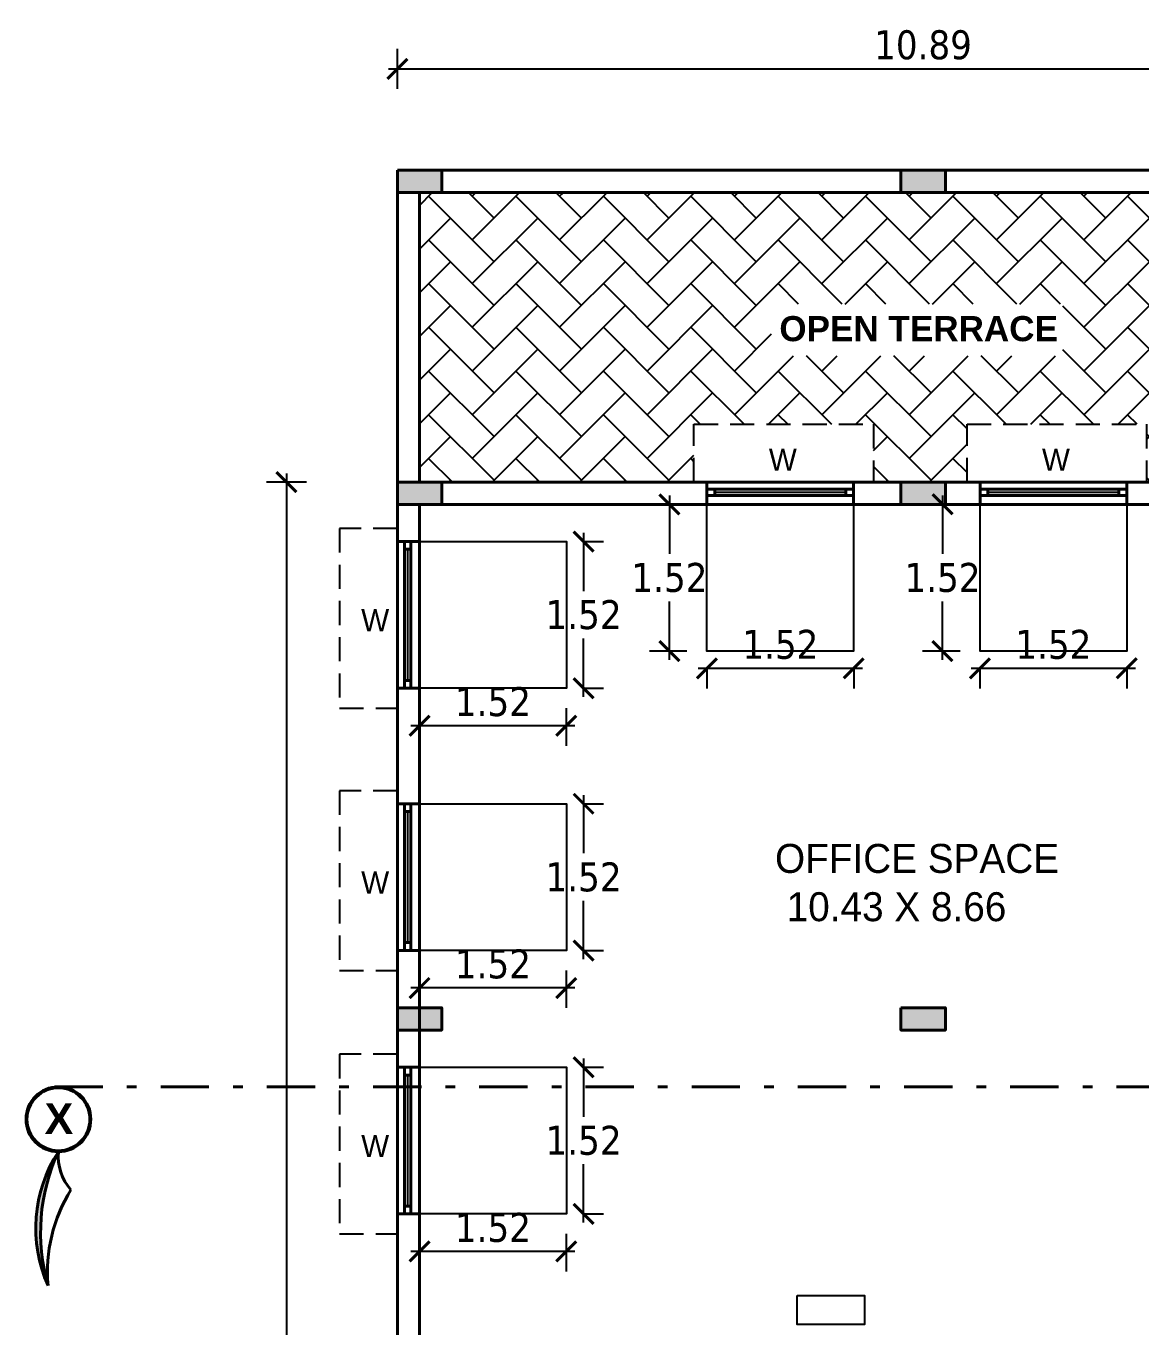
# Model space of a CAD drawing. Header units: metres. Extents: x 2770 to 3790, y -2264 to -643.
# Drawn here: x 3738.86 to 3750.41, y -2250.37 to -2236.9 of the extents above; entities that cross this region are included whole.
import ezdxf

# ---------------------------------------------------------------- set-up
doc = ezdxf.new("R2010")
doc.units = ezdxf.units.M
doc.header["$MEASUREMENT"] = 0
doc.header["$PDMODE"] = 2
doc.linetypes.add('( Hidden )', pattern=[0.375, 0.25, -0.125])
doc.linetypes.add('DASHDOT', pattern=[1, 0.5, -0.25, 0, -0.25])
for name, color, linetype in [('BLK_1_FLR_1_BLT_UP_AREA', 18, 'Continuous'), ('BLK_1_FLR_1_CARPET_AREA', 18, 'Continuous'), ('BLK_1_FLR_1_DRINKING_WATER', 7, 'Continuous'), ('BLK_1_FLR_1_REGULAR_ROOM_1', 2, 'Continuous'), ('BLK_1_FLR_1_ROOM_1_LIGHT_VENTILATION_1', 2, 'Continuous')]:
    doc.layers.add(name, color=color, linetype=linetype)
doc.styles.add('CEN-GOT', font='arialbd.ttf')
doc.styles.add('STYLE1', font='tahoma.ttf', dxfattribs={"height": 0.4})
doc.styles.add('STYLE2', font='tahoma.ttf', dxfattribs={"height": 0.3})
doc.dimstyles.new('STY', dxfattribs={"dimscale": 0.9, "dimtxt": 0.23, "dimasz": 0.18, "dimexe": 0.15, "dimexo": 0.6, "dimgap": 0.1, "dimtad": 1, "dimtih": 1, "dimtoh": 1, "dimzin": 0, "dimdsep": 46, "dimtxsty": 'STYLE1', "dimblk": 'CLOSEDBLANK', "dimcen": 0.09375, "dimdle": 0.1, "dimse1": 1, "dimse2": 1, "dimadec": 0, "dimazin": 0, "dimtfac": 1, "dimtmove": 2, "dimatfit": 2, "dimfxl": 0, "dimtolj": 1, "dimtzin": 0, "dimarcsym": 0})

# ---------------------------------------------------------------- blocks, each defined once
blk = doc.blocks.new('_ArchTick')
at = {"color": 0, "lineweight": 0, "const_width": 0.15}
blk.add_lwpolyline([(-0.5, -0.5), (0.5, 0.5)], dxfattribs=at)
blk = doc.blocks.new('*D352')
at = {"color": 0, "lineweight": -2}
for p, q in [((3741.556, -2241.531), (3741.556, -2250.52)), ((3741.763, -2241.621), (3741.349, -2241.621)), ((3741.556, -2260.001), (3741.556, -2251.013)), ((3741.763, -2259.911), (3741.349, -2259.911))]:
    blk.add_line(p, q, dxfattribs=at)
at = {"layer": 'Defpoints', "color": 0, "linetype": 'ByBlock', "lineweight": -3}
for p in [(3745.009, -2241.621), (3741.556, -2259.911), (3745.009, -2259.911)]:
    blk.add_point(p, dxfattribs=at)
at = {"color": 0, "linetype": 'ByBlock', "lineweight": -2, "xscale": 0.207, "yscale": 0.207, "zscale": 0.207}
for p, rotation in [((3741.556, -2241.621), 90), ((3741.556, -2259.911), 270)]:
    blk.add_blockref('_ArchTick', p, dxfattribs=dict(at, rotation=rotation))
at = {"color": 0, "linetype": 'ByBlock', "lineweight": -3, "insert": (3741.556, -2250.766), "char_height": 0.3, "attachment_point": 5, "style": 'STYLE2'}
blk.add_mtext('\\A1;18.29', dxfattribs=at)
blk = doc.blocks.new('*D353')
at = {"color": 0, "lineweight": -2}
for p, q in [((3742.704, -2237.549), (3742.704, -2237.135)), ((3753.594, -2237.549), (3753.594, -2237.135)), ((3742.614, -2237.342), (3753.684, -2237.342))]:
    blk.add_line(p, q, dxfattribs=at)
at = {"layer": 'Defpoints', "color": 0, "linetype": 'ByBlock', "lineweight": -3}
for p in [(3753.594, -2237.342), (3742.704, -2240.182), (3753.594, -2240.182)]:
    blk.add_point(p, dxfattribs=at)
at = {"color": 0, "linetype": 'ByBlock', "lineweight": -2, "xscale": 0.207, "yscale": 0.207, "zscale": 0.207, "rotation": 180}
blk.add_blockref('_ArchTick', (3742.704, -2237.342), dxfattribs=at)
at = {"color": 0, "linetype": 'ByBlock', "lineweight": -2, "xscale": 0.207, "yscale": 0.207, "zscale": 0.207}
blk.add_blockref('_ArchTick', (3753.594, -2237.342), dxfattribs=at)
at = {"color": 0, "linetype": 'ByBlock', "lineweight": -3, "insert": (3748.149, -2237.095), "char_height": 0.3, "attachment_point": 5, "style": 'STYLE2'}
blk.add_mtext('\\A1;10.89', dxfattribs=at)
blk = doc.blocks.new('*D384')
at = {"layer": 'BLK_1_FLR_1_ROOM_1_LIGHT_VENTILATION_1', "color": 0, "lineweight": -2}
for p, q in [((3744.633, -2247.59), (3744.633, -2248.194)), ((3744.633, -2247.68), (3744.84, -2247.68)), ((3744.633, -2249.29), (3744.633, -2248.686)), ((3744.633, -2249.2), (3744.84, -2249.2))]:
    blk.add_line(p, q, dxfattribs=at)
at = {"layer": 'Defpoints', "color": 0, "linetype": 'ByBlock', "lineweight": -3}
for p in [(3744.454, -2247.68), (3744.454, -2249.2), (3744.633, -2249.2)]:
    blk.add_point(p, dxfattribs=at)
at = {"layer": 'BLK_1_FLR_1_ROOM_1_LIGHT_VENTILATION_1', "color": 0, "linetype": 'ByBlock', "lineweight": -2, "xscale": 0.207, "yscale": 0.207, "zscale": 0.207}
for p, rotation in [((3744.633, -2247.68), 90), ((3744.633, -2249.2), 270)]:
    blk.add_blockref('_ArchTick', p, dxfattribs=dict(at, rotation=rotation))
at = {"layer": 'BLK_1_FLR_1_ROOM_1_LIGHT_VENTILATION_1', "color": 0, "linetype": 'ByBlock', "lineweight": -3, "insert": (3744.633, -2248.44), "char_height": 0.3, "attachment_point": 5, "style": 'STYLE2'}
blk.add_mtext('\\A1;1.52', dxfattribs=at)
blk = doc.blocks.new('*D383')
at = {"layer": 'BLK_1_FLR_1_ROOM_1_LIGHT_VENTILATION_1', "color": 0, "lineweight": -2}
for p, q in [((3742.934, -2249.407), (3742.934, -2249.795)), ((3744.454, -2249.407), (3744.454, -2249.795)), ((3744.544, -2249.588), (3742.844, -2249.588))]:
    blk.add_line(p, q, dxfattribs=at)
at = {"layer": 'Defpoints', "color": 0, "linetype": 'ByBlock', "lineweight": -3}
for p in [(3742.934, -2249.2), (3744.454, -2249.2), (3742.934, -2249.588)]:
    blk.add_point(p, dxfattribs=at)
at = {"layer": 'BLK_1_FLR_1_ROOM_1_LIGHT_VENTILATION_1', "color": 0, "linetype": 'ByBlock', "lineweight": -2, "xscale": 0.207, "yscale": 0.207, "zscale": 0.207, "rotation": 180}
blk.add_blockref('_ArchTick', (3742.934, -2249.588), dxfattribs=at)
at = {"layer": 'BLK_1_FLR_1_ROOM_1_LIGHT_VENTILATION_1', "color": 0, "linetype": 'ByBlock', "lineweight": -2, "xscale": 0.207, "yscale": 0.207, "zscale": 0.207}
blk.add_blockref('_ArchTick', (3744.454, -2249.588), dxfattribs=at)
at = {"layer": 'BLK_1_FLR_1_ROOM_1_LIGHT_VENTILATION_1', "color": 0, "linetype": 'ByBlock', "lineweight": -3, "insert": (3743.694, -2249.342), "char_height": 0.3, "attachment_point": 5, "style": 'STYLE2'}
blk.add_mtext('\\A1;1.52', dxfattribs=at)
blk = doc.blocks.new('*D386')
at = {"layer": 'BLK_1_FLR_1_ROOM_1_LIGHT_VENTILATION_1', "color": 0, "lineweight": -2}
for p, q in [((3744.633, -2244.862), (3744.633, -2245.465)), ((3744.633, -2244.952), (3744.84, -2244.952)), ((3744.633, -2246.562), (3744.633, -2245.958)), ((3744.633, -2246.472), (3744.84, -2246.472))]:
    blk.add_line(p, q, dxfattribs=at)
at = {"layer": 'Defpoints', "color": 0, "linetype": 'ByBlock', "lineweight": -3}
for p in [(3744.454, -2244.952), (3744.454, -2246.472), (3744.633, -2246.472)]:
    blk.add_point(p, dxfattribs=at)
at = {"layer": 'BLK_1_FLR_1_ROOM_1_LIGHT_VENTILATION_1', "color": 0, "linetype": 'ByBlock', "lineweight": -2, "xscale": 0.207, "yscale": 0.207, "zscale": 0.207}
for p, rotation in [((3744.633, -2244.952), 90), ((3744.633, -2246.472), 270)]:
    blk.add_blockref('_ArchTick', p, dxfattribs=dict(at, rotation=rotation))
at = {"layer": 'BLK_1_FLR_1_ROOM_1_LIGHT_VENTILATION_1', "color": 0, "linetype": 'ByBlock', "lineweight": -3, "insert": (3744.633, -2245.712), "char_height": 0.3, "attachment_point": 5, "style": 'STYLE2'}
blk.add_mtext('\\A1;1.52', dxfattribs=at)
blk = doc.blocks.new('*D385')
at = {"layer": 'BLK_1_FLR_1_ROOM_1_LIGHT_VENTILATION_1', "color": 0, "lineweight": -2}
for p, q in [((3742.934, -2246.679), (3742.934, -2247.067)), ((3744.454, -2246.679), (3744.454, -2247.067)), ((3744.544, -2246.86), (3742.844, -2246.86))]:
    blk.add_line(p, q, dxfattribs=at)
at = {"layer": 'Defpoints', "color": 0, "linetype": 'ByBlock', "lineweight": -3}
for p in [(3742.934, -2246.472), (3744.454, -2246.472), (3742.934, -2246.86)]:
    blk.add_point(p, dxfattribs=at)
at = {"layer": 'BLK_1_FLR_1_ROOM_1_LIGHT_VENTILATION_1', "color": 0, "linetype": 'ByBlock', "lineweight": -2, "xscale": 0.207, "yscale": 0.207, "zscale": 0.207, "rotation": 180}
blk.add_blockref('_ArchTick', (3742.934, -2246.86), dxfattribs=at)
at = {"layer": 'BLK_1_FLR_1_ROOM_1_LIGHT_VENTILATION_1', "color": 0, "linetype": 'ByBlock', "lineweight": -2, "xscale": 0.207, "yscale": 0.207, "zscale": 0.207}
blk.add_blockref('_ArchTick', (3744.454, -2246.86), dxfattribs=at)
at = {"layer": 'BLK_1_FLR_1_ROOM_1_LIGHT_VENTILATION_1', "color": 0, "linetype": 'ByBlock', "lineweight": -3, "insert": (3743.694, -2246.613), "char_height": 0.3, "attachment_point": 5, "style": 'STYLE2'}
blk.add_mtext('\\A1;1.52', dxfattribs=at)
blk = doc.blocks.new('*D388')
at = {"layer": 'BLK_1_FLR_1_ROOM_1_LIGHT_VENTILATION_1', "color": 0, "lineweight": -2}
for p, q in [((3744.633, -2242.146), (3744.633, -2242.749)), ((3744.633, -2242.236), (3744.84, -2242.236)), ((3744.633, -2243.846), (3744.633, -2243.242)), ((3744.633, -2243.756), (3744.84, -2243.756))]:
    blk.add_line(p, q, dxfattribs=at)
at = {"layer": 'Defpoints', "color": 0, "linetype": 'ByBlock', "lineweight": -3}
for p in [(3744.454, -2242.236), (3744.454, -2243.756), (3744.633, -2243.756)]:
    blk.add_point(p, dxfattribs=at)
at = {"layer": 'BLK_1_FLR_1_ROOM_1_LIGHT_VENTILATION_1', "color": 0, "linetype": 'ByBlock', "lineweight": -2, "xscale": 0.207, "yscale": 0.207, "zscale": 0.207}
for p, rotation in [((3744.633, -2242.236), 90), ((3744.633, -2243.756), 270)]:
    blk.add_blockref('_ArchTick', p, dxfattribs=dict(at, rotation=rotation))
at = {"layer": 'BLK_1_FLR_1_ROOM_1_LIGHT_VENTILATION_1', "color": 0, "linetype": 'ByBlock', "lineweight": -3, "insert": (3744.633, -2242.996), "char_height": 0.3, "attachment_point": 5, "style": 'STYLE2'}
blk.add_mtext('\\A1;1.52', dxfattribs=at)
blk = doc.blocks.new('*D387')
at = {"layer": 'BLK_1_FLR_1_ROOM_1_LIGHT_VENTILATION_1', "color": 0, "lineweight": -2}
for p, q in [((3742.934, -2243.963), (3742.934, -2244.351)), ((3744.454, -2243.963), (3744.454, -2244.351)), ((3744.544, -2244.144), (3742.844, -2244.144))]:
    blk.add_line(p, q, dxfattribs=at)
at = {"layer": 'Defpoints', "color": 0, "linetype": 'ByBlock', "lineweight": -3}
for p in [(3742.934, -2243.756), (3744.454, -2243.756), (3742.934, -2244.144)]:
    blk.add_point(p, dxfattribs=at)
at = {"layer": 'BLK_1_FLR_1_ROOM_1_LIGHT_VENTILATION_1', "color": 0, "linetype": 'ByBlock', "lineweight": -2, "xscale": 0.207, "yscale": 0.207, "zscale": 0.207, "rotation": 180}
blk.add_blockref('_ArchTick', (3742.934, -2244.144), dxfattribs=at)
at = {"layer": 'BLK_1_FLR_1_ROOM_1_LIGHT_VENTILATION_1', "color": 0, "linetype": 'ByBlock', "lineweight": -2, "xscale": 0.207, "yscale": 0.207, "zscale": 0.207}
blk.add_blockref('_ArchTick', (3744.454, -2244.144), dxfattribs=at)
at = {"layer": 'BLK_1_FLR_1_ROOM_1_LIGHT_VENTILATION_1', "color": 0, "linetype": 'ByBlock', "lineweight": -3, "insert": (3743.694, -2243.897), "char_height": 0.3, "attachment_point": 5, "style": 'STYLE2'}
blk.add_mtext('\\A1;1.52', dxfattribs=at)
blk = doc.blocks.new('*D398')
at = {"layer": 'BLK_1_FLR_1_ROOM_1_LIGHT_VENTILATION_1', "color": 0, "lineweight": -2}
for p, q in [((3747.521, -2243.55), (3745.821, -2243.55)), ((3745.911, -2243.55), (3745.911, -2243.757)), ((3747.431, -2243.55), (3747.431, -2243.757))]:
    blk.add_line(p, q, dxfattribs=at)
at = {"layer": 'Defpoints', "color": 0, "linetype": 'ByBlock', "lineweight": -3}
for p in [(3745.911, -2243.371), (3747.431, -2243.371), (3745.911, -2243.55)]:
    blk.add_point(p, dxfattribs=at)
at = {"layer": 'BLK_1_FLR_1_ROOM_1_LIGHT_VENTILATION_1', "color": 0, "linetype": 'ByBlock', "lineweight": -2, "xscale": 0.207, "yscale": 0.207, "zscale": 0.207, "rotation": 180}
blk.add_blockref('_ArchTick', (3745.911, -2243.55), dxfattribs=at)
at = {"layer": 'BLK_1_FLR_1_ROOM_1_LIGHT_VENTILATION_1', "color": 0, "linetype": 'ByBlock', "lineweight": -2, "xscale": 0.207, "yscale": 0.207, "zscale": 0.207}
blk.add_blockref('_ArchTick', (3747.431, -2243.55), dxfattribs=at)
at = {"layer": 'BLK_1_FLR_1_ROOM_1_LIGHT_VENTILATION_1', "color": 0, "linetype": 'ByBlock', "lineweight": -3, "insert": (3746.671, -2243.304), "char_height": 0.3, "attachment_point": 5, "style": 'STYLE2'}
blk.add_mtext('\\A1;1.52', dxfattribs=at)
blk = doc.blocks.new('*D397')
at = {"layer": 'BLK_1_FLR_1_ROOM_1_LIGHT_VENTILATION_1', "color": 0, "lineweight": -2}
for p, q in [((3745.522, -2241.761), (3745.522, -2242.365)), ((3745.704, -2241.851), (3745.315, -2241.851)), ((3745.522, -2243.461), (3745.522, -2242.858)), ((3745.704, -2243.371), (3745.315, -2243.371))]:
    blk.add_line(p, q, dxfattribs=at)
at = {"layer": 'Defpoints', "color": 0, "linetype": 'ByBlock', "lineweight": -3}
for p in [(3745.522, -2241.851), (3745.911, -2241.851), (3745.911, -2243.371)]:
    blk.add_point(p, dxfattribs=at)
at = {"layer": 'BLK_1_FLR_1_ROOM_1_LIGHT_VENTILATION_1', "color": 0, "linetype": 'ByBlock', "lineweight": -2, "xscale": 0.207, "yscale": 0.207, "zscale": 0.207}
for p, rotation in [((3745.522, -2241.851), 90), ((3745.522, -2243.371), 270)]:
    blk.add_blockref('_ArchTick', p, dxfattribs=dict(at, rotation=rotation))
at = {"layer": 'BLK_1_FLR_1_ROOM_1_LIGHT_VENTILATION_1', "color": 0, "linetype": 'ByBlock', "lineweight": -3, "insert": (3745.522, -2242.611), "char_height": 0.3, "attachment_point": 5, "style": 'STYLE2'}
blk.add_mtext('\\A1;1.52', dxfattribs=at)
blk = doc.blocks.new('*D400')
at = {"layer": 'BLK_1_FLR_1_ROOM_1_LIGHT_VENTILATION_1', "color": 0, "lineweight": -2}
for p, q in [((3750.349, -2243.55), (3748.649, -2243.55)), ((3748.739, -2243.55), (3748.739, -2243.757)), ((3750.259, -2243.55), (3750.259, -2243.757))]:
    blk.add_line(p, q, dxfattribs=at)
at = {"layer": 'Defpoints', "color": 0, "linetype": 'ByBlock', "lineweight": -3}
for p in [(3748.739, -2243.371), (3750.259, -2243.371), (3748.739, -2243.55)]:
    blk.add_point(p, dxfattribs=at)
at = {"layer": 'BLK_1_FLR_1_ROOM_1_LIGHT_VENTILATION_1', "color": 0, "linetype": 'ByBlock', "lineweight": -2, "xscale": 0.207, "yscale": 0.207, "zscale": 0.207, "rotation": 180}
blk.add_blockref('_ArchTick', (3748.739, -2243.55), dxfattribs=at)
at = {"layer": 'BLK_1_FLR_1_ROOM_1_LIGHT_VENTILATION_1', "color": 0, "linetype": 'ByBlock', "lineweight": -2, "xscale": 0.207, "yscale": 0.207, "zscale": 0.207}
blk.add_blockref('_ArchTick', (3750.259, -2243.55), dxfattribs=at)
at = {"layer": 'BLK_1_FLR_1_ROOM_1_LIGHT_VENTILATION_1', "color": 0, "linetype": 'ByBlock', "lineweight": -3, "insert": (3749.499, -2243.304), "char_height": 0.3, "attachment_point": 5, "style": 'STYLE2'}
blk.add_mtext('\\A1;1.52', dxfattribs=at)
blk = doc.blocks.new('*D399')
at = {"layer": 'BLK_1_FLR_1_ROOM_1_LIGHT_VENTILATION_1', "color": 0, "lineweight": -2}
for p, q in [((3748.351, -2241.761), (3748.351, -2242.365)), ((3748.532, -2241.851), (3748.144, -2241.851)), ((3748.351, -2243.461), (3748.351, -2242.858)), ((3748.532, -2243.371), (3748.144, -2243.371))]:
    blk.add_line(p, q, dxfattribs=at)
at = {"layer": 'Defpoints', "color": 0, "linetype": 'ByBlock', "lineweight": -3}
for p in [(3748.351, -2241.851), (3748.739, -2241.851), (3748.739, -2243.371)]:
    blk.add_point(p, dxfattribs=at)
at = {"layer": 'BLK_1_FLR_1_ROOM_1_LIGHT_VENTILATION_1', "color": 0, "linetype": 'ByBlock', "lineweight": -2, "xscale": 0.207, "yscale": 0.207, "zscale": 0.207}
for p, rotation in [((3748.351, -2241.851), 90), ((3748.351, -2243.371), 270)]:
    blk.add_blockref('_ArchTick', p, dxfattribs=dict(at, rotation=rotation))
at = {"layer": 'BLK_1_FLR_1_ROOM_1_LIGHT_VENTILATION_1', "color": 0, "linetype": 'ByBlock', "lineweight": -3, "insert": (3748.351, -2242.611), "char_height": 0.3, "attachment_point": 5, "style": 'STYLE2'}
blk.add_mtext('\\A1;1.52', dxfattribs=at)

msp = doc.modelspace()

# ---------------------------------------------------------------- hatches: boundary and pattern name
at = {"linetype": 'ByBlock', "lineweight": 40}
h = msp.add_hatch(color=7, dxfattribs=at)
h.dxf.hatch_style = 1
h.paths.add_polyline_path([(3742.70441, -2238.39149), (3742.70441, -2238.62149), (3743.16441, -2238.62149), (3743.16441, -2238.39149)])
h = msp.add_hatch(color=7, dxfattribs=at)
h.dxf.hatch_style = 1
h.paths.add_polyline_path([(3747.92056, -2238.39149), (3747.92056, -2238.62149), (3748.38056, -2238.62149), (3748.38056, -2238.39149)])
at = {"linetype": 'ByBlock', "lineweight": -3}
h = msp.add_hatch(dxfattribs=at)
h.set_pattern_fill('AR-HBONE', scale=0.08)
h.set_pattern_definition([(45, (0, 3.71608), (0, 0.45254834), [0.96, -0.32]), (135, (0.22627, 3.94235), (0, 0.45254834), [0.96, -0.32])])
h.paths.add_polyline_path([(3746.57986, -2240.31269), (3749.59575, -2240.31269), (3749.59575, -2239.7769), (3746.57986, -2239.7769)], flags=16)
h.paths.add_polyline_path([(3750.46506, -2241.62148), (3748.60536, -2241.62148), (3748.60536, -2241.02148), (3750.46506, -2241.02148)], flags=16)
h.paths.add_polyline_path([(3745.77648, -2241.62606), (3745.77648, -2241.02606), (3747.63618, -2241.02606), (3747.63618, -2241.62606), (3751.0896, -2241.62606), (3751.0896, -2241.02606), (3752.95071, -2241.02606), (3752.95071, -2241.62606), (3753.36441, -2241.62606), (3753.36441, -2238.62606), (3753.13441, -2238.62606), (3742.93671, -2238.62606), (3742.93671, -2241.62606), (3743.76897, -2241.62606), (3743.76897, -2241.62148), (3745.20592, -2241.62148), (3745.20592, -2241.62606)])
at = {"linetype": 'ByBlock', "lineweight": 40}
h = msp.add_hatch(color=7, dxfattribs=at)
h.dxf.hatch_style = 1
h.paths.add_polyline_path([(3742.70441, -2241.62148), (3742.70441, -2241.85148), (3743.16441, -2241.85148), (3743.16441, -2241.62148)])
h = msp.add_hatch(color=7, dxfattribs=at)
h.dxf.hatch_style = 1
h.paths.add_polyline_path([(3747.92056, -2241.62148), (3747.92056, -2241.85148), (3748.38056, -2241.85148), (3748.38056, -2241.62148)])
h = msp.add_hatch(color=7, dxfattribs=at)
h.dxf.hatch_style = 1
h.paths.add_polyline_path([(3742.70441, -2247.06539), (3742.70441, -2247.29539), (3743.16441, -2247.29539), (3743.16441, -2247.06539)])
h = msp.add_hatch(color=7, dxfattribs=at)
h.dxf.hatch_style = 1
h.paths.add_polyline_path([(3747.92056, -2247.06539), (3747.92056, -2247.29539), (3748.38056, -2247.29539), (3748.38056, -2247.06539)])
at = {"lineweight": 40, "ltscale": 1.5}
msp.add_hatch(color=7, dxfattribs=at).paths.add_polyline_path([(3739.08582, -2249.94126, -0.18028788), (3739.19287, -2248.5553, 0.2555509)])
msp.add_hatch(color=7, dxfattribs=at).paths.add_polyline_path([(3739.08582, -2249.94126, -0.18028788), (3739.19287, -2248.5553, 0.2555509)])

# ---------------------------------------------------------------- linework, layer by layer
at = {"color": 7, "linetype": 'ByBlock', "lineweight": 40}
for p, q in [((3742.70441, -2238.39149), (3753.59441, -2238.39149)), ((3742.70441, -2259.91149), (3742.70441, -2238.39149)), ((3742.93441, -2238.62149), (3753.36441, -2238.62149)), ((3745.91052, -2241.85148), (3745.91052, -2241.62288)), ((3747.43052, -2241.69544), (3745.91052, -2241.69544)), ((3745.99173, -2241.69544), (3745.99173, -2241.75944)), ((3747.34931, -2241.75944), (3747.34931, -2241.69544)), ((3747.43052, -2241.85148), (3747.43052, -2241.62288)), ((3748.7394, -2241.85148), (3748.7394, -2241.62288)), ((3750.2594, -2241.69544), (3748.7394, -2241.69544)), ((3748.82061, -2241.69544), (3748.82061, -2241.75944)), ((3750.17819, -2241.75944), (3750.17819, -2241.69544)), ((3750.2594, -2241.85148), (3750.2594, -2241.62288)), ((3747.43052, -2241.75944), (3745.91052, -2241.75944)), ((3750.2594, -2241.75944), (3748.7394, -2241.75944)), ((3742.93441, -2259.68149), (3742.93441, -2241.85148)), ((3742.9344, -2242.23553), (3742.7058, -2242.23553)), ((3742.77837, -2243.75553), (3742.77837, -2242.23553)), ((3742.84237, -2243.75553), (3742.84237, -2242.23553)), ((3742.77837, -2242.31674), (3742.84237, -2242.31674)), ((3742.84237, -2243.67432), (3742.77837, -2243.67432)), ((3742.9344, -2243.75553), (3742.7058, -2243.75553)), ((3742.9344, -2244.95162), (3742.7058, -2244.95162)), ((3742.77837, -2246.47162), (3742.77837, -2244.95162)), ((3742.77837, -2245.03283), (3742.84237, -2245.03283)), ((3742.84237, -2246.47162), (3742.84237, -2244.95162)), ((3742.84237, -2246.39041), (3742.77837, -2246.39041)), ((3742.9344, -2246.47162), (3742.7058, -2246.47162)), ((3742.9344, -2247.68002), (3742.7058, -2247.68002)), ((3742.77837, -2249.20002), (3742.77837, -2247.68002)), ((3742.84237, -2249.20002), (3742.84237, -2247.68002)), ((3742.77837, -2247.76123), (3742.84237, -2247.76123)), ((3742.9344, -2249.20002), (3742.7058, -2249.20002)), ((3742.84237, -2249.11881), (3742.77837, -2249.11881))]:
    msp.add_line(p, q, dxfattribs=at)
at = {"color": 7, "linetype": 'DASHDOT', "lineweight": 40}
msp.add_line((3739.15296, -2247.88394), (3776.57023, -2247.88394), dxfattribs=at)
at = {"color": 7, "linetype": 'ByBlock', "lineweight": 40}
for points in [[(3742.70441, -2238.39149), (3742.70441, -2238.62149), (3743.16441, -2238.62149), (3743.16441, -2238.39149), (3742.70441, -2238.39149)], [(3747.92056, -2238.39149), (3747.92056, -2238.62149), (3748.38056, -2238.62149), (3748.38056, -2238.39149), (3747.92056, -2238.39149)], [(3742.93441, -2238.62149), (3742.93441, -2241.62148)], [(3742.70441, -2241.62148), (3742.70441, -2241.85148), (3743.16441, -2241.85148), (3743.16441, -2241.62148), (3742.70441, -2241.62148)], [(3742.93441, -2241.62148), (3745.12269, -2241.62149)], [(3745.12269, -2241.62148), (3753.36441, -2241.62148)], [(3747.92056, -2241.62148), (3747.92056, -2241.85148), (3748.38056, -2241.85148), (3748.38056, -2241.62148), (3747.92056, -2241.62148)], [(3742.93441, -2241.85148), (3745.12269, -2241.85149)], [(3745.12269, -2241.85148), (3753.36441, -2241.85148)], [(3742.70441, -2247.06539), (3742.70441, -2247.29539), (3743.16441, -2247.29539), (3743.16441, -2247.06539), (3742.70441, -2247.06539)], [(3747.92056, -2247.06539), (3747.92056, -2247.29539), (3748.38056, -2247.29539), (3748.38056, -2247.06539), (3747.92056, -2247.06539)]]:
    msp.add_lwpolyline(points, dxfattribs=at)
at = {"color": 7, "linetype": '( Hidden )', "lineweight": -3}
for points in [[(3745.77648, -2241.62148), (3745.77648, -2241.02148), (3747.63618, -2241.02148), (3747.63618, -2241.62148)], [(3748.60536, -2241.62148), (3748.60536, -2241.02148), (3750.46506, -2241.02148), (3750.46506, -2241.62148)], [(3742.70441, -2242.10148), (3742.10441, -2242.10148), (3742.10441, -2243.96119), (3742.70441, -2243.96119)], [(3742.70441, -2244.81757), (3742.10441, -2244.81757), (3742.10441, -2246.67728), (3742.70441, -2246.67728)], [(3742.70441, -2247.54597), (3742.10441, -2247.54597), (3742.10441, -2249.40568), (3742.70441, -2249.40568)]]:
    msp.add_lwpolyline(points, dxfattribs=at)
at = {"color": 7, "linetype": 'ByBlock', "lineweight": -3}
msp.add_lwpolyline([(3742.70441, -2241.62148), (3753.59441, -2241.62148), (3753.59441, -2259.91148), (3742.70441, -2259.91148)], close=True, dxfattribs=at)
at = {"color": 7, "linetype": 'ByBlock', "lineweight": 40, "const_width": 0.01905}
for points in [[(3747.34931, -2241.72744), (3745.99173, -2241.72744)], [(3750.17819, -2241.72744), (3748.82061, -2241.72744)], [(3742.81037, -2243.67432), (3742.81037, -2242.31674)], [(3742.81037, -2246.39041), (3742.81037, -2245.03283)], [(3742.81037, -2249.11881), (3742.81037, -2247.76123)]]:
    msp.add_lwpolyline(points, dxfattribs=at)
at = {"color": 7, "lineweight": 40, "ltscale": 1.5}
for radius in [0.33568, 0.32568]:
    msp.add_circle((3739.19333, -2248.21962), radius, dxfattribs=at)
for centre, radius, start, end in [((3740.40665, -2249.34616), 1.4487, 146.913138, 204.253878), ((3740.40665, -2249.34616), 1.4487, 146.913138, 204.253878), ((3740.99874, -2249.39189), 1.99024, 155.143609, 196.023407), ((3740.99874, -2249.39189), 1.99024, 155.143609, 196.023407), ((3739.72519, -2248.59937), 0.53415, 175.267646, 221.089961), ((3739.72519, -2248.59937), 0.53415, 175.267646, 221.089961), ((3740.69017, -2249.80098), 1.61047, 148.12081, 184.997315), ((3740.69017, -2249.80098), 1.61047, 148.12081, 184.997315)]:
    msp.add_arc(centre, radius, start, end, dxfattribs=at)
at = {"layer": 'BLK_1_FLR_1_BLT_UP_AREA', "color": 18}
msp.add_lwpolyline([(3742.70441, -2241.62149), (3753.59441, -2241.62149), (3753.59441, -2259.91149), (3742.70441, -2259.91149)], close=True, dxfattribs=at)
at = {"layer": 'BLK_1_FLR_1_CARPET_AREA', "color": 18, "linetype": 'ByBlock', "lineweight": -3}
msp.add_lwpolyline([(3746.63056, -2250.51148), (3753.36441, -2250.51148), (3753.36441, -2241.85147), (3742.93441, -2241.85147), (3742.93441, -2259.68148), (3749.03861, -2259.68148), (3749.03861, -2256.07148), (3746.63056, -2256.07148), (3746.63056, -2250.51148)], close=True, dxfattribs=at)
at = {"layer": 'BLK_1_FLR_1_DRINKING_WATER', "color": 7, "linetype": 'ByBlock', "lineweight": -3}
msp.add_lwpolyline([(3746.84454, -2250.04439), (3747.54263, -2250.04439), (3747.54263, -2250.34404), (3746.84454, -2250.34404)], close=True, dxfattribs=at)
at = {"layer": 'BLK_1_FLR_1_REGULAR_ROOM_1', "color": 2, "linetype": 'ByBlock', "lineweight": -3}
msp.add_lwpolyline([(3746.63056, -2250.51148), (3753.36441, -2250.51148), (3753.36441, -2241.85147), (3742.93441, -2241.85147), (3742.93441, -2259.68148), (3749.03861, -2259.68148), (3749.03861, -2256.07148), (3746.63056, -2256.07148), (3746.63056, -2250.51148)], close=True, dxfattribs=at)
at = {"layer": 'BLK_1_FLR_1_ROOM_1_LIGHT_VENTILATION_1', "color": 2, "linetype": 'ByBlock', "lineweight": -3}
for points in [[(3747.43052, -2241.85147), (3747.43052, -2243.37147), (3745.91052, -2243.37147), (3745.91052, -2241.85147)], [(3750.2594, -2241.85148), (3750.2594, -2243.37148), (3748.7394, -2243.37148), (3748.7394, -2241.85148)], [(3742.93441, -2242.23553), (3744.45441, -2242.23553), (3744.45441, -2243.75553), (3742.93441, -2243.75553)], [(3742.93441, -2244.95162), (3744.45441, -2244.95162), (3744.45441, -2246.47162), (3742.93441, -2246.47162)], [(3742.93441, -2247.68002), (3744.45441, -2247.68002), (3744.45441, -2249.20002), (3742.93441, -2249.20002)]]:
    msp.add_lwpolyline(points, close=True, dxfattribs=at)

# ---------------------------------------------------------------- texts
at = {"color": 7, "lineweight": 40, "ltscale": 1.5, "style": 'CEN-GOT'}
msp.add_text('X', height=0.32, dxfattribs=at).set_placement((3739.04937, -2248.37318))
for s, insert, char_height, width, attachment_point in [('{\\W4.5437; }OPEN TERRACE', (3746.20212, -2239.90171), 0.26, 3.7690656, 1), ('\\pt3.45;{\\fFootlight MT Light|b0|i0|c0|p18;W}', (3746.55174, -2241.50351), 0.23, 2.4007382, 7), ('\\pt3.45;{\\fFootlight MT Light|b0|i0|c0|p18;W}', (3749.38062, -2241.50351), 0.23, 2.4007382, 7), ('\\pt3.45;{\\fFootlight MT Light|b0|i0|c0|p18;W}', (3742.61945, -2243.16657), 0.23, 2.4007382, 9), ('{\\fFootlight MT Light|b0|i0|c0|p18;\\W4.08109; \\W1;OFFICE SPACE\\P{\\W5.165078; }10.43 X 8.66}', (3746.16105, -2246.17245), 0.3, 3.6202793, 7), ('\\pt3.45;{\\fFootlight MT Light|b0|i0|c0|p18;W}', (3742.61945, -2245.88266), 0.23, 2.4007382, 9), ('\\pt3.45;{\\fFootlight MT Light|b0|i0|c0|p18;W}', (3742.61945, -2248.61106), 0.23, 2.4007382, 9)]:
    msp.add_mtext(s, dxfattribs=dict(at, insert=insert, char_height=char_height, width=width, attachment_point=attachment_point))

# ---------------------------------------------------------------- dimensions: what is measured, and where the dimension line sits
at = {"color": 7, "linetype": 'ByBlock', "lineweight": -3}
dim = msp.add_linear_dim(base=(3753.59441, -2237.34168), p1=(3742.70441, -2240.18154), p2=(3753.59441, -2240.18154), dimstyle='STY', override={"dimtxt": 0.3, "dimasz": 0.23, "dimexe": 0.23, "dimexo": 0.23, "dimtxsty": 'STYLE2', "dimblk": 'ArchTick', "dimcen": 0.23, "dimse1": 0, "dimse2": 0, "dimldrblk": 'ArchTick', "dimfxl": 0.23, "dimfxlon": 1, "dimtfill": 1, "dimtfillclr": 256, "dimarcsym": 1}, dxfattribs=at)
dim.commit()
dim.dimension.update_dxf_attribs({"geometry": '*D353', "text_midpoint": (3748.14941, -2237.09483)})
dim = msp.add_linear_dim(base=(3741.55577, -2259.91149), p1=(3745.00934, -2241.62148), p2=(3745.00934, -2259.91149), angle=90, dimstyle='STY', override={"dimtxt": 0.3, "dimasz": 0.23, "dimexe": 0.23, "dimexo": 0.23, "dimtxsty": 'STYLE2', "dimblk": 'ArchTick', "dimcen": 0.23, "dimse1": 0, "dimse2": 0, "dimldrblk": 'ArchTick', "dimfxl": 0.23, "dimfxlon": 1, "dimtfill": 1, "dimtfillclr": 256, "dimarcsym": 1}, dxfattribs=at)
dim.commit()
dim.dimension.update_dxf_attribs({"geometry": '*D352', "text_midpoint": (3741.55577, -2250.76648)})
at = {"layer": 'BLK_1_FLR_1_ROOM_1_LIGHT_VENTILATION_1', "color": 232, "linetype": 'ByBlock', "lineweight": -3}
for p1, p2, distance, picture, middle in [((3745.91052, -2243.37147), (3745.91052, -2241.85147), 0.38805, '*D397', (3745.52247, -2242.61147)), ((3748.7394, -2243.37148), (3748.7394, -2241.85148), 0.38805, '*D399', (3748.35135, -2242.61148)), ((3744.45441, -2242.23553), (3744.45441, -2243.75553), 0.17877, '*D388', (3744.63318, -2242.99553)), ((3747.43052, -2243.37147), (3745.91052, -2243.37147), 0.17877, '*D398', (3746.67052, -2243.30399)), ((3750.2594, -2243.37148), (3748.7394, -2243.37148), 0.17877, '*D400', (3749.4994, -2243.304)), ((3744.45441, -2243.75553), (3742.93441, -2243.75553), 0.38805, '*D387', (3743.69441, -2243.89734)), ((3744.45441, -2244.95162), (3744.45441, -2246.47162), 0.17877, '*D386', (3744.63318, -2245.71162)), ((3744.45441, -2246.47162), (3742.93441, -2246.47162), 0.38805, '*D385', (3743.69441, -2246.61343)), ((3744.45441, -2247.68002), (3744.45441, -2249.20002), 0.17877, '*D384', (3744.63318, -2248.44002)), ((3744.45441, -2249.20002), (3742.93441, -2249.20002), 0.38805, '*D383', (3743.69441, -2249.34183))]:
    dim = msp.add_aligned_dim(p1=p1, p2=p2, distance=distance, dimstyle='STY', override={"dimtxt": 0.3, "dimasz": 0.23, "dimexe": 0.23, "dimexo": 0.23, "dimtxsty": 'STYLE2', "dimblk": 'ArchTick', "dimcen": 0.23, "dimse1": 0, "dimse2": 0, "dimldrblk": 'ArchTick', "dimfxl": 0.23, "dimfxlon": 1, "dimtfill": 1, "dimtfillclr": 256, "dimarcsym": 1}, dxfattribs=at)
    dim.commit()
    dim.dimension.update_dxf_attribs({"geometry": picture, "text_midpoint": middle})

doc.saveas('drawing.dxf')
